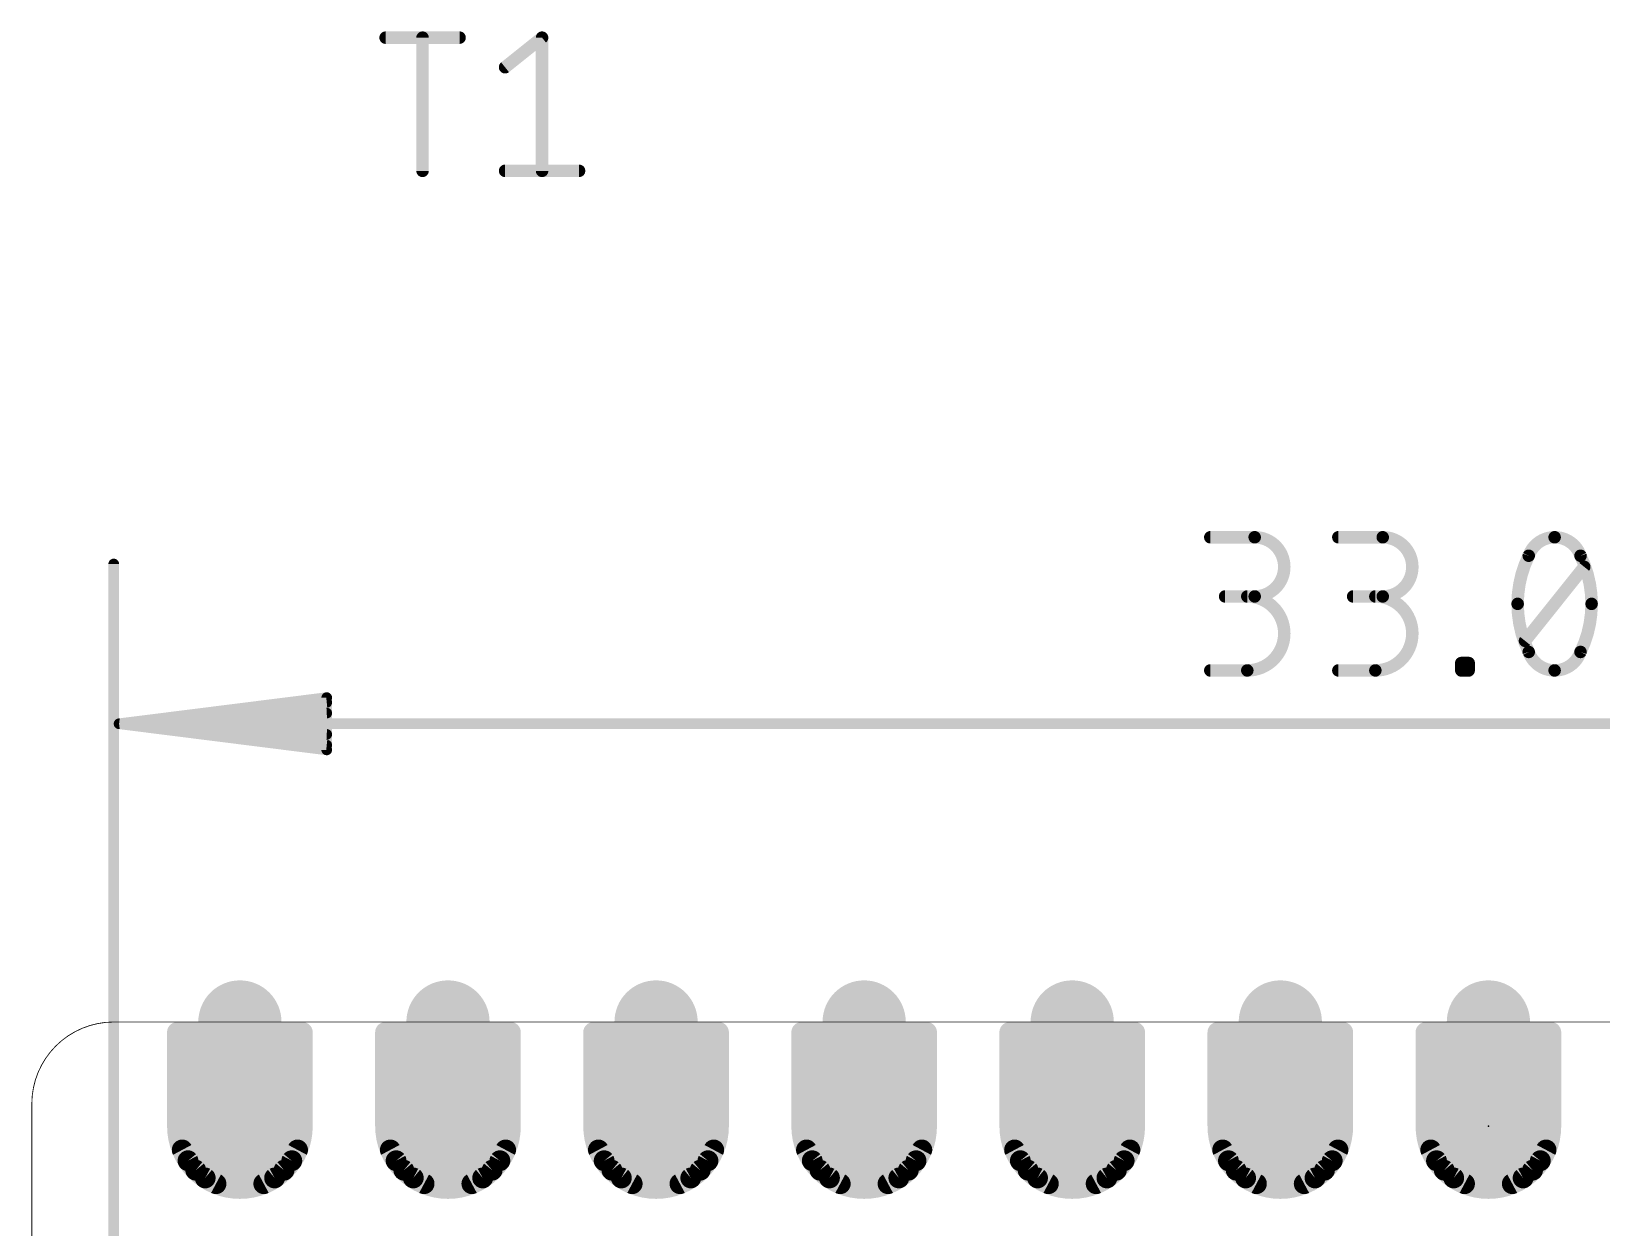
# Model space of a CAD drawing. Extents: x -7.5 to 35, y -0.5 to 35.
# Drawn here: x -0.01 to 19.16, y 20.35 to 34.95 of the extents above; entities that cross this region are included whole.
import ezdxf

# ---------------------------------------------------------------- set-up
doc = ezdxf.new("R2010")
doc.units = 0
for name, color, linetype in [('1', 22, 'CONTINUOUS'), ('17', 110, 'CONTINUOUS'), ('20', 31, 'CONTINUOUS'), ('21', 253, 'CONTINUOUS'), ('23', 53, 'CONTINUOUS')]:
    doc.layers.add(name, color=color, linetype=linetype)

# ---------------------------------------------------------------- blocks, each defined once
blk = doc.blocks.new('ROUNDP')
at = {"const_width": 0.5}
blk.add_lwpolyline([(0, -0.25, 1), (0, 0.25, 1), (0, -0.25)], format="xyb", dxfattribs=at)

msp = doc.modelspace()

# ---------------------------------------------------------------- linework, layer by layer
at = {"layer": '1'}
for points, const_width in [([(4.318, 34.8742), (5.2211, 34.8742)], 0.1524), ([(4.7696, 33.2486), (4.7696, 34.8742)], 0.1524), ([(5.7769, 34.513), (6.2285, 34.8742)], 0.1524), ([(6.2285, 34.8742), (6.2285, 33.2486)], 0.1524), ([(5.7769, 33.2486), (6.68, 33.2486)], 0.1524), ([(1.778, 22.733), (1.778, 21.59)], 0.254), ([(3.302, 22.733), (1.778, 22.733)], 0.254), ([(3.302, 21.59), (3.302, 22.733)], 0.254), ([(4.318, 22.733), (4.318, 21.59)], 0.254), ([(5.842, 22.733), (4.318, 22.733)], 0.254), ([(5.842, 21.59), (5.842, 22.733)], 0.254), ([(6.858, 22.733), (6.858, 21.59)], 0.254), ([(8.382, 22.733), (6.858, 22.733)], 0.254), ([(8.382, 21.59), (8.382, 22.733)], 0.254), ([(9.398, 22.733), (9.398, 21.59)], 0.254), ([(10.922, 22.733), (9.398, 22.733)], 0.254), ([(10.922, 21.59), (10.922, 22.733)], 0.254), ([(11.938, 22.733), (11.938, 21.59)], 0.254), ([(13.462, 22.733), (11.938, 22.733)], 0.254), ([(13.462, 21.59), (13.462, 22.733)], 0.254), ([(14.478, 22.733), (14.478, 21.59)], 0.254), ([(16.002, 22.733), (14.478, 22.733)], 0.254), ([(16.002, 21.59), (16.002, 22.733)], 0.254), ([(17.018, 22.733), (17.018, 21.59)], 0.254), ([(18.542, 22.733), (17.018, 22.733)], 0.254), ([(18.542, 21.59), (18.542, 22.733)], 0.254), ([(1.778, 22.606), (3.302, 22.606)], 0.254), ([(4.318, 22.606), (5.842, 22.606)], 0.254), ([(6.858, 22.606), (8.382, 22.606)], 0.254), ([(9.398, 22.606), (10.922, 22.606)], 0.254), ([(11.938, 22.606), (13.462, 22.606)], 0.254), ([(14.478, 22.606), (16.002, 22.606)], 0.254), ([(17.018, 22.606), (18.542, 22.606)], 0.254), ([(1.778, 22.352), (3.302, 22.352)], 0.254), ([(4.318, 22.352), (5.842, 22.352)], 0.254), ([(6.858, 22.352), (8.382, 22.352)], 0.254), ([(9.398, 22.352), (10.922, 22.352)], 0.254), ([(11.938, 22.352), (13.462, 22.352)], 0.254), ([(14.478, 22.352), (16.002, 22.352)], 0.254), ([(17.018, 22.352), (18.542, 22.352)], 0.254), ([(1.778, 22.098), (3.302, 22.098)], 0.254), ([(4.318, 22.098), (5.842, 22.098)], 0.254), ([(6.858, 22.098), (8.382, 22.098)], 0.254), ([(9.398, 22.098), (10.922, 22.098)], 0.254), ([(11.938, 22.098), (13.462, 22.098)], 0.254), ([(14.478, 22.098), (16.002, 22.098)], 0.254), ([(17.018, 22.098), (18.542, 22.098)], 0.254), ([(1.778, 21.844), (3.302, 21.844)], 0.254), ([(4.318, 21.844), (5.842, 21.844)], 0.254), ([(6.858, 21.844), (8.382, 21.844)], 0.254), ([(9.398, 21.844), (10.922, 21.844)], 0.254), ([(11.938, 21.844), (13.462, 21.844)], 0.254), ([(14.478, 21.844), (16.002, 21.844)], 0.254), ([(17.018, 21.844), (18.542, 21.844)], 0.254), ([(1.778, 21.59), (1.7926, 21.4413)], 0.254), ([(1.778, 21.59), (3.302, 21.59)], 0.254), ([(3.2874, 21.4413), (3.302, 21.59)], 0.254), ([(4.318, 21.59), (4.3326, 21.4413)], 0.254), ([(4.318, 21.59), (5.842, 21.59)], 0.254), ([(5.8274, 21.4413), (5.842, 21.59)], 0.254), ([(6.858, 21.59), (6.8726, 21.4413)], 0.254), ([(6.858, 21.59), (8.382, 21.59)], 0.254), ([(8.3674, 21.4413), (8.382, 21.59)], 0.254), ([(9.398, 21.59), (9.4126, 21.4413)], 0.254), ([(9.398, 21.59), (10.922, 21.59)], 0.254), ([(10.9074, 21.4413), (10.922, 21.59)], 0.254), ([(11.938, 21.59), (11.9526, 21.4413)], 0.254), ([(11.938, 21.59), (13.462, 21.59)], 0.254), ([(13.4474, 21.4413), (13.462, 21.59)], 0.254), ([(14.478, 21.59), (14.4926, 21.4413)], 0.254), ([(14.478, 21.59), (16.002, 21.59)], 0.254), ([(15.9874, 21.4413), (16.002, 21.59)], 0.254), ([(17.018, 21.59), (17.0326, 21.4413)], 0.254), ([(17.018, 21.59), (18.542, 21.59)], 0.254), ([(18.5274, 21.4413), (18.542, 21.59)], 0.254), ([(1.7926, 21.4413), (1.836, 21.2984)], 0.254), ([(3.244, 21.2984), (3.2874, 21.4413)], 0.254), ([(4.3326, 21.4413), (4.376, 21.2984)], 0.254), ([(5.784, 21.2984), (5.8274, 21.4413)], 0.254), ([(6.8726, 21.4413), (6.916, 21.2984)], 0.254), ([(8.324, 21.2984), (8.3674, 21.4413)], 0.254), ([(9.4126, 21.4413), (9.456, 21.2984)], 0.254), ([(10.864, 21.2984), (10.9074, 21.4413)], 0.254), ([(11.9526, 21.4413), (11.996, 21.2984)], 0.254), ([(13.404, 21.2984), (13.4474, 21.4413)], 0.254), ([(14.4926, 21.4413), (14.536, 21.2984)], 0.254), ([(15.944, 21.2984), (15.9874, 21.4413)], 0.254), ([(17.0326, 21.4413), (17.076, 21.2984)], 0.254), ([(18.484, 21.2984), (18.5274, 21.4413)], 0.254), ([(1.8246, 21.336), (3.2554, 21.336)], 0.254), ([(1.836, 21.2984), (1.9064, 21.1667)], 0.254), ([(1.9064, 21.1667), (2.0012, 21.0512)], 0.254), ([(3.0788, 21.0512), (3.1736, 21.1667)], 0.254), ([(3.1736, 21.1667), (3.244, 21.2984)], 0.254), ([(4.3646, 21.336), (5.7954, 21.336)], 0.254), ([(4.376, 21.2984), (4.4464, 21.1667)], 0.254), ([(4.4464, 21.1667), (4.5412, 21.0512)], 0.254), ([(5.6188, 21.0512), (5.7136, 21.1667)], 0.254), ([(5.7136, 21.1667), (5.784, 21.2984)], 0.254), ([(6.9046, 21.336), (8.3354, 21.336)], 0.254), ([(6.916, 21.2984), (6.9864, 21.1667)], 0.254), ([(6.9864, 21.1667), (7.0812, 21.0512)], 0.254), ([(8.1588, 21.0512), (8.2536, 21.1667)], 0.254), ([(8.2536, 21.1667), (8.324, 21.2984)], 0.254), ([(9.4446, 21.336), (10.8754, 21.336)], 0.254), ([(9.456, 21.2984), (9.5264, 21.1667)], 0.254), ([(9.5264, 21.1667), (9.6212, 21.0512)], 0.254), ([(10.6988, 21.0512), (10.7936, 21.1667)], 0.254), ([(10.7936, 21.1667), (10.864, 21.2984)], 0.254), ([(11.9846, 21.336), (13.4154, 21.336)], 0.254), ([(11.996, 21.2984), (12.0664, 21.1667)], 0.254), ([(12.0664, 21.1667), (12.1612, 21.0512)], 0.254), ([(13.2388, 21.0512), (13.3336, 21.1667)], 0.254), ([(13.3336, 21.1667), (13.404, 21.2984)], 0.254), ([(14.5246, 21.336), (15.9554, 21.336)], 0.254), ([(14.536, 21.2984), (14.6064, 21.1667)], 0.254), ([(14.6064, 21.1667), (14.7012, 21.0512)], 0.254), ([(15.7788, 21.0512), (15.8736, 21.1667)], 0.254), ([(15.8736, 21.1667), (15.944, 21.2984)], 0.254), ([(17.0646, 21.336), (18.4954, 21.336)], 0.254), ([(17.076, 21.2984), (17.1464, 21.1667)], 0.254), ([(17.1464, 21.1667), (17.2412, 21.0512)], 0.254), ([(18.3188, 21.0512), (18.4136, 21.1667)], 0.254), ([(18.4136, 21.1667), (18.484, 21.2984)], 0.254), ([(1.9759, 21.082), (3.1041, 21.082)], 0.254), ([(2.0012, 21.0512), (2.1167, 20.9564)], 0.254), ([(2.1167, 20.9564), (2.2484, 20.886)], 0.254), ([(2.8316, 20.886), (2.9633, 20.9564)], 0.254), ([(2.9633, 20.9564), (3.0788, 21.0512)], 0.254), ([(4.5159, 21.082), (5.6441, 21.082)], 0.254), ([(4.5412, 21.0512), (4.6567, 20.9564)], 0.254), ([(4.6567, 20.9564), (4.7884, 20.886)], 0.254), ([(5.3716, 20.886), (5.5033, 20.9564)], 0.254), ([(5.5033, 20.9564), (5.6188, 21.0512)], 0.254), ([(7.0559, 21.082), (8.1841, 21.082)], 0.254), ([(7.0812, 21.0512), (7.1967, 20.9564)], 0.254), ([(7.1967, 20.9564), (7.3284, 20.886)], 0.254), ([(7.9116, 20.886), (8.0433, 20.9564)], 0.254), ([(8.0433, 20.9564), (8.1588, 21.0512)], 0.254), ([(9.5959, 21.082), (10.7241, 21.082)], 0.254), ([(9.6212, 21.0512), (9.7367, 20.9564)], 0.254), ([(9.7367, 20.9564), (9.8684, 20.886)], 0.254), ([(10.4516, 20.886), (10.5833, 20.9564)], 0.254), ([(10.5833, 20.9564), (10.6988, 21.0512)], 0.254), ([(12.1359, 21.082), (13.2641, 21.082)], 0.254), ([(12.1612, 21.0512), (12.2767, 20.9564)], 0.254), ([(12.2767, 20.9564), (12.4084, 20.886)], 0.254), ([(12.9916, 20.886), (13.1233, 20.9564)], 0.254), ([(13.1233, 20.9564), (13.2388, 21.0512)], 0.254), ([(14.6759, 21.082), (15.8041, 21.082)], 0.254), ([(14.7012, 21.0512), (14.8167, 20.9564)], 0.254), ([(14.8167, 20.9564), (14.9484, 20.886)], 0.254), ([(15.5316, 20.886), (15.6633, 20.9564)], 0.254), ([(15.6633, 20.9564), (15.7788, 21.0512)], 0.254), ([(17.2159, 21.082), (18.3441, 21.082)], 0.254), ([(17.2412, 21.0512), (17.3567, 20.9564)], 0.254), ([(17.3567, 20.9564), (17.4884, 20.886)], 0.254), ([(18.0716, 20.886), (18.2033, 20.9564)], 0.254), ([(18.2033, 20.9564), (18.3188, 21.0512)], 0.254), ([(2.2484, 20.886), (2.3913, 20.8426)], 0.254), ([(2.3913, 20.8426), (2.54, 20.828)], 0.254), ([(2.54, 20.828), (2.6887, 20.8426)], 0.254), ([(2.6887, 20.8426), (2.8316, 20.886)], 0.254), ([(4.7884, 20.886), (4.9313, 20.8426)], 0.254), ([(4.9313, 20.8426), (5.08, 20.828)], 0.254), ([(5.08, 20.828), (5.2287, 20.8426)], 0.254), ([(5.2287, 20.8426), (5.3716, 20.886)], 0.254), ([(7.3284, 20.886), (7.4713, 20.8426)], 0.254), ([(7.4713, 20.8426), (7.62, 20.828)], 0.254), ([(7.62, 20.828), (7.7687, 20.8426)], 0.254), ([(7.7687, 20.8426), (7.9116, 20.886)], 0.254), ([(9.8684, 20.886), (10.0113, 20.8426)], 0.254), ([(10.0113, 20.8426), (10.16, 20.828)], 0.254), ([(10.16, 20.828), (10.3087, 20.8426)], 0.254), ([(10.3087, 20.8426), (10.4516, 20.886)], 0.254), ([(12.4084, 20.886), (12.5513, 20.8426)], 0.254), ([(12.5513, 20.8426), (12.7, 20.828)], 0.254), ([(12.7, 20.828), (12.8487, 20.8426)], 0.254), ([(12.8487, 20.8426), (12.9916, 20.886)], 0.254), ([(14.9484, 20.886), (15.0913, 20.8426)], 0.254), ([(15.0913, 20.8426), (15.24, 20.828)], 0.254), ([(15.24, 20.828), (15.3887, 20.8426)], 0.254), ([(15.3887, 20.8426), (15.5316, 20.886)], 0.254), ([(17.4884, 20.886), (17.6313, 20.8426)], 0.254), ([(17.6313, 20.8426), (17.78, 20.828)], 0.254), ([(17.78, 20.828), (17.9287, 20.8426)], 0.254), ([(17.9287, 20.8426), (18.0716, 20.886)], 0.254)]:
    msp.add_lwpolyline(points, dxfattribs=dict(at, const_width=const_width))
for points, const_width in [([(4.318, 34.9123, 1), (4.318, 34.8361)], 0.0762), ([(4.8077, 34.8742, 1), (4.7315, 34.8742)], 0.0762), ([(5.2211, 34.8361, 1), (5.2211, 34.9123)], 0.0762), ([(6.2666, 34.8742, 1), (6.1904, 34.8742)], 0.0762), ([(6.2523, 34.8444, 1), (6.2047, 34.904)], 0.0762), ([(5.7531, 34.5427, 1), (5.8007, 34.4832)], 0.0762), ([(4.7315, 33.2486, 1), (4.8077, 33.2486)], 0.0762), ([(5.7769, 33.2867, 1), (5.7769, 33.2105)], 0.0762), ([(6.1904, 33.2486, 1), (6.2666, 33.2486)], 0.0762), ([(6.68, 33.2105, 1), (6.68, 33.2867)], 0.0762), ([(1.8415, 22.733, 1), (1.7145, 22.733)], 0.127), ([(1.778, 22.7965, 1), (1.778, 22.6695)], 0.127), ([(3.3655, 22.733, 1), (3.2385, 22.733)], 0.127), ([(3.302, 22.6695, 1), (3.302, 22.7965)], 0.127), ([(4.3815, 22.733, 1), (4.2545, 22.733)], 0.127), ([(4.318, 22.7965, 1), (4.318, 22.6695)], 0.127), ([(5.9055, 22.733, 1), (5.7785, 22.733)], 0.127), ([(5.842, 22.6695, 1), (5.842, 22.7965)], 0.127), ([(6.9215, 22.733, 1), (6.7945, 22.733)], 0.127), ([(6.858, 22.7965, 1), (6.858, 22.6695)], 0.127), ([(8.4455, 22.733, 1), (8.3185, 22.733)], 0.127), ([(8.382, 22.6695, 1), (8.382, 22.7965)], 0.127), ([(9.4615, 22.733, 1), (9.3345, 22.733)], 0.127), ([(9.398, 22.7965, 1), (9.398, 22.6695)], 0.127), ([(10.9855, 22.733, 1), (10.8585, 22.733)], 0.127), ([(10.922, 22.6695, 1), (10.922, 22.7965)], 0.127), ([(12.0015, 22.733, 1), (11.8745, 22.733)], 0.127), ([(11.938, 22.7965, 1), (11.938, 22.6695)], 0.127), ([(13.5255, 22.733, 1), (13.3985, 22.733)], 0.127), ([(13.462, 22.6695, 1), (13.462, 22.7965)], 0.127), ([(14.5415, 22.733, 1), (14.4145, 22.733)], 0.127), ([(14.478, 22.7965, 1), (14.478, 22.6695)], 0.127), ([(16.0655, 22.733, 1), (15.9385, 22.733)], 0.127), ([(16.002, 22.6695, 1), (16.002, 22.7965)], 0.127), ([(17.0815, 22.733, 1), (16.9545, 22.733)], 0.127), ([(17.018, 22.7965, 1), (17.018, 22.6695)], 0.127), ([(18.6055, 22.733, 1), (18.4785, 22.733)], 0.127), ([(18.542, 22.6695, 1), (18.542, 22.7965)], 0.127), ([(1.778, 22.6695, 1), (1.778, 22.5425)], 0.127), ([(3.302, 22.5425, 1), (3.302, 22.6695)], 0.127), ([(4.318, 22.6695, 1), (4.318, 22.5425)], 0.127), ([(5.842, 22.5425, 1), (5.842, 22.6695)], 0.127), ([(6.858, 22.6695, 1), (6.858, 22.5425)], 0.127), ([(8.382, 22.5425, 1), (8.382, 22.6695)], 0.127), ([(9.398, 22.6695, 1), (9.398, 22.5425)], 0.127), ([(10.922, 22.5425, 1), (10.922, 22.6695)], 0.127), ([(11.938, 22.6695, 1), (11.938, 22.5425)], 0.127), ([(13.462, 22.5425, 1), (13.462, 22.6695)], 0.127), ([(14.478, 22.6695, 1), (14.478, 22.5425)], 0.127), ([(16.002, 22.5425, 1), (16.002, 22.6695)], 0.127), ([(17.018, 22.6695, 1), (17.018, 22.5425)], 0.127), ([(18.542, 22.5425, 1), (18.542, 22.6695)], 0.127), ([(1.778, 22.4155, 1), (1.778, 22.2885)], 0.127), ([(3.302, 22.2885, 1), (3.302, 22.4155)], 0.127), ([(4.318, 22.4155, 1), (4.318, 22.2885)], 0.127), ([(5.842, 22.2885, 1), (5.842, 22.4155)], 0.127), ([(6.858, 22.4155, 1), (6.858, 22.2885)], 0.127), ([(8.382, 22.2885, 1), (8.382, 22.4155)], 0.127), ([(9.398, 22.4155, 1), (9.398, 22.2885)], 0.127), ([(10.922, 22.2885, 1), (10.922, 22.4155)], 0.127), ([(11.938, 22.4155, 1), (11.938, 22.2885)], 0.127), ([(13.462, 22.2885, 1), (13.462, 22.4155)], 0.127), ([(14.478, 22.4155, 1), (14.478, 22.2885)], 0.127), ([(16.002, 22.2885, 1), (16.002, 22.4155)], 0.127), ([(17.018, 22.4155, 1), (17.018, 22.2885)], 0.127), ([(18.542, 22.2885, 1), (18.542, 22.4155)], 0.127), ([(1.778, 22.1615, 1), (1.778, 22.0345)], 0.127), ([(3.302, 22.0345, 1), (3.302, 22.1615)], 0.127), ([(4.318, 22.1615, 1), (4.318, 22.0345)], 0.127), ([(5.842, 22.0345, 1), (5.842, 22.1615)], 0.127), ([(6.858, 22.1615, 1), (6.858, 22.0345)], 0.127), ([(8.382, 22.0345, 1), (8.382, 22.1615)], 0.127), ([(9.398, 22.1615, 1), (9.398, 22.0345)], 0.127), ([(10.922, 22.0345, 1), (10.922, 22.1615)], 0.127), ([(11.938, 22.1615, 1), (11.938, 22.0345)], 0.127), ([(13.462, 22.0345, 1), (13.462, 22.1615)], 0.127), ([(14.478, 22.1615, 1), (14.478, 22.0345)], 0.127), ([(16.002, 22.0345, 1), (16.002, 22.1615)], 0.127), ([(17.018, 22.1615, 1), (17.018, 22.0345)], 0.127), ([(18.542, 22.0345, 1), (18.542, 22.1615)], 0.127), ([(1.778, 21.9075, 1), (1.778, 21.7805)], 0.127), ([(3.302, 21.7805, 1), (3.302, 21.9075)], 0.127), ([(4.318, 21.9075, 1), (4.318, 21.7805)], 0.127), ([(5.842, 21.7805, 1), (5.842, 21.9075)], 0.127), ([(6.858, 21.9075, 1), (6.858, 21.7805)], 0.127), ([(8.382, 21.7805, 1), (8.382, 21.9075)], 0.127), ([(9.398, 21.9075, 1), (9.398, 21.7805)], 0.127), ([(10.922, 21.7805, 1), (10.922, 21.9075)], 0.127), ([(11.938, 21.9075, 1), (11.938, 21.7805)], 0.127), ([(13.462, 21.7805, 1), (13.462, 21.9075)], 0.127), ([(14.478, 21.9075, 1), (14.478, 21.7805)], 0.127), ([(16.002, 21.7805, 1), (16.002, 21.9075)], 0.127), ([(17.018, 21.9075, 1), (17.018, 21.7805)], 0.127), ([(18.542, 21.7805, 1), (18.542, 21.9075)], 0.127), ([(1.8412, 21.5962, 1), (1.7148, 21.5838)], 0.127), ([(1.778, 21.6535, 1), (1.778, 21.5265)], 0.127), ([(3.3652, 21.5838, 1), (3.2388, 21.5962)], 0.127), ([(3.302, 21.5265, 1), (3.302, 21.6535)], 0.127), ([(4.3812, 21.5962, 1), (4.2548, 21.5838)], 0.127), ([(4.318, 21.6535, 1), (4.318, 21.5265)], 0.127), ([(5.9052, 21.5838, 1), (5.7788, 21.5962)], 0.127), ([(5.842, 21.5265, 1), (5.842, 21.6535)], 0.127), ([(6.9212, 21.5962, 1), (6.7948, 21.5838)], 0.127), ([(6.858, 21.6535, 1), (6.858, 21.5265)], 0.127), ([(8.4452, 21.5838, 1), (8.3188, 21.5962)], 0.127), ([(8.382, 21.5265, 1), (8.382, 21.6535)], 0.127), ([(9.4612, 21.5962, 1), (9.3348, 21.5838)], 0.127), ([(9.398, 21.6535, 1), (9.398, 21.5265)], 0.127), ([(10.9852, 21.5838, 1), (10.8588, 21.5962)], 0.127), ([(10.922, 21.5265, 1), (10.922, 21.6535)], 0.127), ([(12.0012, 21.5962, 1), (11.8748, 21.5838)], 0.127), ([(11.938, 21.6535, 1), (11.938, 21.5265)], 0.127), ([(13.5252, 21.5838, 1), (13.3988, 21.5962)], 0.127), ([(13.462, 21.5265, 1), (13.462, 21.6535)], 0.127), ([(14.5412, 21.5962, 1), (14.4148, 21.5838)], 0.127), ([(14.478, 21.6535, 1), (14.478, 21.5265)], 0.127), ([(16.0652, 21.5838, 1), (15.9388, 21.5962)], 0.127), ([(16.002, 21.5265, 1), (16.002, 21.6535)], 0.127), ([(17.0812, 21.5962, 1), (16.9548, 21.5838)], 0.127), ([(17.018, 21.6535, 1), (17.018, 21.5265)], 0.127), ([(18.6052, 21.5838, 1), (18.4788, 21.5962)], 0.127), ([(18.542, 21.5265, 1), (18.542, 21.6535)], 0.127), ([(1.7145, 21.59, 1), (1.8415, 21.59)], 0.127), ([(1.8534, 21.4598, 1), (1.7319, 21.4229)], 0.127), ([(1.7294, 21.4351, 1), (1.8558, 21.4476)], 0.127), ([(3.2242, 21.4476, 1), (3.3506, 21.4351)], 0.127), ([(3.3481, 21.4229, 1), (3.2266, 21.4598)], 0.127), ([(3.2385, 21.59, 1), (3.3655, 21.59)], 0.127), ([(4.2545, 21.59, 1), (4.3815, 21.59)], 0.127), ([(4.3934, 21.4598, 1), (4.2719, 21.4229)], 0.127), ([(4.2694, 21.4351, 1), (4.3958, 21.4476)], 0.127), ([(5.7642, 21.4476, 1), (5.8906, 21.4351)], 0.127), ([(5.8881, 21.4229, 1), (5.7666, 21.4598)], 0.127), ([(5.7785, 21.59, 1), (5.9055, 21.59)], 0.127), ([(6.7945, 21.59, 1), (6.9215, 21.59)], 0.127), ([(6.9334, 21.4598, 1), (6.8119, 21.4229)], 0.127), ([(6.8094, 21.4351, 1), (6.9358, 21.4476)], 0.127), ([(8.3042, 21.4476, 1), (8.4306, 21.4351)], 0.127), ([(8.4281, 21.4229, 1), (8.3066, 21.4598)], 0.127), ([(8.3185, 21.59, 1), (8.4455, 21.59)], 0.127), ([(9.3345, 21.59, 1), (9.4615, 21.59)], 0.127), ([(9.4734, 21.4598, 1), (9.3519, 21.4229)], 0.127), ([(9.3494, 21.4351, 1), (9.4758, 21.4476)], 0.127), ([(10.8442, 21.4476, 1), (10.9706, 21.4351)], 0.127), ([(10.9681, 21.4229, 1), (10.8466, 21.4598)], 0.127), ([(10.8585, 21.59, 1), (10.9855, 21.59)], 0.127), ([(11.8745, 21.59, 1), (12.0015, 21.59)], 0.127), ([(12.0134, 21.4598, 1), (11.8919, 21.4229)], 0.127), ([(11.8894, 21.4351, 1), (12.0158, 21.4476)], 0.127), ([(13.3842, 21.4476, 1), (13.5106, 21.4351)], 0.127), ([(13.5081, 21.4229, 1), (13.3866, 21.4598)], 0.127), ([(13.3985, 21.59, 1), (13.5255, 21.59)], 0.127), ([(14.4145, 21.59, 1), (14.5415, 21.59)], 0.127), ([(14.5534, 21.4598, 1), (14.4319, 21.4229)], 0.127), ([(14.4294, 21.4351, 1), (14.5558, 21.4476)], 0.127), ([(15.9242, 21.4476, 1), (16.0506, 21.4351)], 0.127), ([(16.0481, 21.4229, 1), (15.9266, 21.4598)], 0.127), ([(15.9385, 21.59, 1), (16.0655, 21.59)], 0.127), ([(16.9545, 21.59, 1), (17.0815, 21.59)], 0.127), ([(17.0934, 21.4598, 1), (16.9719, 21.4229)], 0.127), ([(16.9694, 21.4351, 1), (17.0958, 21.4476)], 0.127), ([(18.4642, 21.4476, 1), (18.5906, 21.4351)], 0.127), ([(18.5881, 21.4229, 1), (18.4666, 21.4598)], 0.127), ([(18.4785, 21.59, 1), (18.6055, 21.59)], 0.127), ([(1.8246, 21.3995, 1), (1.8246, 21.2725)], 0.127), ([(1.892, 21.3283, 1), (1.78, 21.2685)], 0.127), ([(1.7752, 21.28, 1), (1.8968, 21.3168)], 0.127), ([(1.9555, 21.2069, 1), (1.8573, 21.1264)], 0.127), ([(3.2227, 21.1264, 1), (3.1245, 21.2069)], 0.127), ([(3.1832, 21.3168, 1), (3.3048, 21.28)], 0.127), ([(3.3, 21.2685, 1), (3.188, 21.3283)], 0.127), ([(3.2554, 21.2725, 1), (3.2554, 21.3995)], 0.127), ([(4.3646, 21.3995, 1), (4.3646, 21.2725)], 0.127), ([(4.432, 21.3283, 1), (4.32, 21.2685)], 0.127), ([(4.3152, 21.28, 1), (4.4368, 21.3168)], 0.127), ([(4.4955, 21.2069, 1), (4.3973, 21.1264)], 0.127), ([(5.7627, 21.1264, 1), (5.6645, 21.2069)], 0.127), ([(5.7232, 21.3168, 1), (5.8448, 21.28)], 0.127), ([(5.84, 21.2685, 1), (5.728, 21.3283)], 0.127), ([(5.7954, 21.2725, 1), (5.7954, 21.3995)], 0.127), ([(6.9046, 21.3995, 1), (6.9046, 21.2725)], 0.127), ([(6.972, 21.3283, 1), (6.86, 21.2685)], 0.127), ([(6.8552, 21.28, 1), (6.9768, 21.3168)], 0.127), ([(7.0355, 21.2069, 1), (6.9373, 21.1264)], 0.127), ([(8.3027, 21.1264, 1), (8.2045, 21.2069)], 0.127), ([(8.2632, 21.3168, 1), (8.3848, 21.28)], 0.127), ([(8.38, 21.2685, 1), (8.268, 21.3283)], 0.127), ([(8.3354, 21.2725, 1), (8.3354, 21.3995)], 0.127), ([(9.4446, 21.3995, 1), (9.4446, 21.2725)], 0.127), ([(9.512, 21.3283, 1), (9.4, 21.2685)], 0.127), ([(9.3952, 21.28, 1), (9.5168, 21.3168)], 0.127), ([(9.5755, 21.2069, 1), (9.4773, 21.1264)], 0.127), ([(10.8427, 21.1264, 1), (10.7445, 21.2069)], 0.127), ([(10.8032, 21.3168, 1), (10.9248, 21.28)], 0.127), ([(10.92, 21.2685, 1), (10.808, 21.3283)], 0.127), ([(10.8754, 21.2725, 1), (10.8754, 21.3995)], 0.127), ([(11.9846, 21.3995, 1), (11.9846, 21.2725)], 0.127), ([(12.052, 21.3283, 1), (11.94, 21.2685)], 0.127), ([(11.9352, 21.28, 1), (12.0568, 21.3168)], 0.127), ([(12.1155, 21.2069, 1), (12.0173, 21.1264)], 0.127), ([(13.3827, 21.1264, 1), (13.2845, 21.2069)], 0.127), ([(13.3432, 21.3168, 1), (13.4648, 21.28)], 0.127), ([(13.46, 21.2685, 1), (13.348, 21.3283)], 0.127), ([(13.4154, 21.2725, 1), (13.4154, 21.3995)], 0.127), ([(14.5246, 21.3995, 1), (14.5246, 21.2725)], 0.127), ([(14.592, 21.3283, 1), (14.48, 21.2685)], 0.127), ([(14.4752, 21.28, 1), (14.5968, 21.3168)], 0.127), ([(14.6555, 21.2069, 1), (14.5573, 21.1264)], 0.127), ([(15.9227, 21.1264, 1), (15.8245, 21.2069)], 0.127), ([(15.8832, 21.3168, 1), (16.0048, 21.28)], 0.127), ([(16, 21.2685, 1), (15.888, 21.3283)], 0.127), ([(15.9554, 21.2725, 1), (15.9554, 21.3995)], 0.127), ([(17.0646, 21.3995, 1), (17.0646, 21.2725)], 0.127), ([(17.132, 21.3283, 1), (17.02, 21.2685)], 0.127), ([(17.0152, 21.28, 1), (17.1368, 21.3168)], 0.127), ([(17.1955, 21.2069, 1), (17.0973, 21.1264)], 0.127), ([(18.4627, 21.1264, 1), (18.3645, 21.2069)], 0.127), ([(18.4232, 21.3168, 1), (18.5448, 21.28)], 0.127), ([(18.54, 21.2685, 1), (18.428, 21.3283)], 0.127), ([(18.4954, 21.2725, 1), (18.4954, 21.3995)], 0.127), ([(1.8504, 21.1367, 1), (1.9624, 21.1966)], 0.127), ([(1.9759, 21.1455, 1), (1.9759, 21.0185)], 0.127), ([(2.0415, 21.1003, 1), (1.9609, 21.0021)], 0.127), ([(1.9521, 21.0109, 1), (2.0503, 21.0915)], 0.127), ([(2.1466, 21.0124, 1), (2.0867, 20.9004)], 0.127), ([(2.9933, 20.9004, 1), (2.9334, 21.0124)], 0.127), ([(3.0297, 21.0915, 1), (3.1279, 21.0109)], 0.127), ([(3.1191, 21.0021, 1), (3.0385, 21.1003)], 0.127), ([(3.1041, 21.0185, 1), (3.1041, 21.1455)], 0.127), ([(3.1176, 21.1966, 1), (3.2296, 21.1367)], 0.127), ([(4.3904, 21.1367, 1), (4.5024, 21.1966)], 0.127), ([(4.5159, 21.1455, 1), (4.5159, 21.0185)], 0.127), ([(4.5815, 21.1003, 1), (4.5009, 21.0021)], 0.127), ([(4.4921, 21.0109, 1), (4.5903, 21.0915)], 0.127), ([(4.6866, 21.0124, 1), (4.6267, 20.9004)], 0.127), ([(5.5333, 20.9004, 1), (5.4734, 21.0124)], 0.127), ([(5.5697, 21.0915, 1), (5.6679, 21.0109)], 0.127), ([(5.6591, 21.0021, 1), (5.5785, 21.1003)], 0.127), ([(5.6441, 21.0185, 1), (5.6441, 21.1455)], 0.127), ([(5.6576, 21.1966, 1), (5.7696, 21.1367)], 0.127), ([(6.9304, 21.1367, 1), (7.0424, 21.1966)], 0.127), ([(7.0559, 21.1455, 1), (7.0559, 21.0185)], 0.127), ([(7.1215, 21.1003, 1), (7.0409, 21.0021)], 0.127), ([(7.0321, 21.0109, 1), (7.1303, 21.0915)], 0.127), ([(7.2266, 21.0124, 1), (7.1667, 20.9004)], 0.127), ([(8.0733, 20.9004, 1), (8.0134, 21.0124)], 0.127), ([(8.1097, 21.0915, 1), (8.2079, 21.0109)], 0.127), ([(8.1991, 21.0021, 1), (8.1185, 21.1003)], 0.127), ([(8.1841, 21.0185, 1), (8.1841, 21.1455)], 0.127), ([(8.1976, 21.1966, 1), (8.3096, 21.1367)], 0.127), ([(9.4704, 21.1367, 1), (9.5824, 21.1966)], 0.127), ([(9.5959, 21.1455, 1), (9.5959, 21.0185)], 0.127), ([(9.6615, 21.1003, 1), (9.5809, 21.0021)], 0.127), ([(9.5721, 21.0109, 1), (9.6703, 21.0915)], 0.127), ([(9.7666, 21.0124, 1), (9.7067, 20.9004)], 0.127), ([(10.6133, 20.9004, 1), (10.5534, 21.0124)], 0.127), ([(10.6497, 21.0915, 1), (10.7479, 21.0109)], 0.127), ([(10.7391, 21.0021, 1), (10.6585, 21.1003)], 0.127), ([(10.7241, 21.0185, 1), (10.7241, 21.1455)], 0.127), ([(10.7376, 21.1966, 1), (10.8496, 21.1367)], 0.127), ([(12.0104, 21.1367, 1), (12.1224, 21.1966)], 0.127), ([(12.1359, 21.1455, 1), (12.1359, 21.0185)], 0.127), ([(12.2015, 21.1003, 1), (12.1209, 21.0021)], 0.127), ([(12.1121, 21.0109, 1), (12.2103, 21.0915)], 0.127), ([(12.3066, 21.0124, 1), (12.2467, 20.9004)], 0.127), ([(13.1533, 20.9004, 1), (13.0934, 21.0124)], 0.127), ([(13.1897, 21.0915, 1), (13.2879, 21.0109)], 0.127), ([(13.2791, 21.0021, 1), (13.1985, 21.1003)], 0.127), ([(13.2641, 21.0185, 1), (13.2641, 21.1455)], 0.127), ([(13.2776, 21.1966, 1), (13.3896, 21.1367)], 0.127), ([(14.5504, 21.1367, 1), (14.6624, 21.1966)], 0.127), ([(14.6759, 21.1455, 1), (14.6759, 21.0185)], 0.127), ([(14.7415, 21.1003, 1), (14.6609, 21.0021)], 0.127), ([(14.6521, 21.0109, 1), (14.7503, 21.0915)], 0.127), ([(14.8466, 21.0124, 1), (14.7867, 20.9004)], 0.127), ([(15.6933, 20.9004, 1), (15.6334, 21.0124)], 0.127), ([(15.7297, 21.0915, 1), (15.8279, 21.0109)], 0.127), ([(15.8191, 21.0021, 1), (15.7385, 21.1003)], 0.127), ([(15.8041, 21.0185, 1), (15.8041, 21.1455)], 0.127), ([(15.8176, 21.1966, 1), (15.9296, 21.1367)], 0.127), ([(17.0904, 21.1367, 1), (17.2024, 21.1966)], 0.127), ([(17.2159, 21.1455, 1), (17.2159, 21.0185)], 0.127), ([(17.2815, 21.1003, 1), (17.2009, 21.0021)], 0.127), ([(17.1921, 21.0109, 1), (17.2903, 21.0915)], 0.127), ([(17.3866, 21.0124, 1), (17.3267, 20.9004)], 0.127), ([(18.2333, 20.9004, 1), (18.1734, 21.0124)], 0.127), ([(18.2697, 21.0915, 1), (18.3679, 21.0109)], 0.127), ([(18.3591, 21.0021, 1), (18.2785, 21.1003)], 0.127), ([(18.3441, 21.0185, 1), (18.3441, 21.1455)], 0.127), ([(18.3576, 21.1966, 1), (18.4696, 21.1367)], 0.127), ([(2.0764, 20.9073, 1), (2.1569, 21.0055)], 0.127), ([(2.2668, 20.9468, 1), (2.23, 20.8252)], 0.127), ([(2.2185, 20.83, 1), (2.2783, 20.942)], 0.127), ([(2.3976, 20.9058, 1), (2.3851, 20.7794)], 0.127), ([(2.3729, 20.7819, 1), (2.4098, 20.9034)], 0.127), ([(2.5338, 20.8912, 1), (2.5462, 20.7648)], 0.127), ([(2.5338, 20.7648, 1), (2.5462, 20.8912)], 0.127), ([(2.6702, 20.9034, 1), (2.7071, 20.7819)], 0.127), ([(2.6949, 20.7794, 1), (2.6824, 20.9058)], 0.127), ([(2.8017, 20.942, 1), (2.8615, 20.83)], 0.127), ([(2.85, 20.8252, 1), (2.8132, 20.9468)], 0.127), ([(2.9231, 21.0055, 1), (3.0036, 20.9073)], 0.127), ([(4.6164, 20.9073, 1), (4.6969, 21.0055)], 0.127), ([(4.8068, 20.9468, 1), (4.77, 20.8252)], 0.127), ([(4.7585, 20.83, 1), (4.8183, 20.942)], 0.127), ([(4.9376, 20.9058, 1), (4.9251, 20.7794)], 0.127), ([(4.9129, 20.7819, 1), (4.9498, 20.9034)], 0.127), ([(5.0738, 20.8912, 1), (5.0862, 20.7648)], 0.127), ([(5.0738, 20.7648, 1), (5.0862, 20.8912)], 0.127), ([(5.2102, 20.9034, 1), (5.2471, 20.7819)], 0.127), ([(5.2349, 20.7794, 1), (5.2224, 20.9058)], 0.127), ([(5.3417, 20.942, 1), (5.4015, 20.83)], 0.127), ([(5.39, 20.8252, 1), (5.3532, 20.9468)], 0.127), ([(5.4631, 21.0055, 1), (5.5436, 20.9073)], 0.127), ([(7.1564, 20.9073, 1), (7.2369, 21.0055)], 0.127), ([(7.3468, 20.9468, 1), (7.31, 20.8252)], 0.127), ([(7.2985, 20.83, 1), (7.3583, 20.942)], 0.127), ([(7.4776, 20.9058, 1), (7.4651, 20.7794)], 0.127), ([(7.4529, 20.7819, 1), (7.4898, 20.9034)], 0.127), ([(7.6138, 20.8912, 1), (7.6262, 20.7648)], 0.127), ([(7.6138, 20.7648, 1), (7.6262, 20.8912)], 0.127), ([(7.7502, 20.9034, 1), (7.7871, 20.7819)], 0.127), ([(7.7749, 20.7794, 1), (7.7624, 20.9058)], 0.127), ([(7.8817, 20.942, 1), (7.9415, 20.83)], 0.127), ([(7.93, 20.8252, 1), (7.8932, 20.9468)], 0.127), ([(8.0031, 21.0055, 1), (8.0836, 20.9073)], 0.127), ([(9.6964, 20.9073, 1), (9.7769, 21.0055)], 0.127), ([(9.8868, 20.9468, 1), (9.85, 20.8252)], 0.127), ([(9.8385, 20.83, 1), (9.8983, 20.942)], 0.127), ([(10.0176, 20.9058, 1), (10.0051, 20.7794)], 0.127), ([(9.9929, 20.7819, 1), (10.0298, 20.9034)], 0.127), ([(10.1538, 20.8912, 1), (10.1662, 20.7648)], 0.127), ([(10.1538, 20.7648, 1), (10.1662, 20.8912)], 0.127), ([(10.2902, 20.9034, 1), (10.3271, 20.7819)], 0.127), ([(10.3149, 20.7794, 1), (10.3024, 20.9058)], 0.127), ([(10.4217, 20.942, 1), (10.4815, 20.83)], 0.127), ([(10.47, 20.8252, 1), (10.4332, 20.9468)], 0.127), ([(10.5431, 21.0055, 1), (10.6236, 20.9073)], 0.127), ([(12.2364, 20.9073, 1), (12.3169, 21.0055)], 0.127), ([(12.4268, 20.9468, 1), (12.39, 20.8252)], 0.127), ([(12.3785, 20.83, 1), (12.4383, 20.942)], 0.127), ([(12.5576, 20.9058, 1), (12.5451, 20.7794)], 0.127), ([(12.5329, 20.7819, 1), (12.5698, 20.9034)], 0.127), ([(12.6938, 20.8912, 1), (12.7062, 20.7648)], 0.127), ([(12.6938, 20.7648, 1), (12.7062, 20.8912)], 0.127), ([(12.8302, 20.9034, 1), (12.8671, 20.7819)], 0.127), ([(12.8549, 20.7794, 1), (12.8424, 20.9058)], 0.127), ([(12.9617, 20.942, 1), (13.0215, 20.83)], 0.127), ([(13.01, 20.8252, 1), (12.9732, 20.9468)], 0.127), ([(13.0831, 21.0055, 1), (13.1636, 20.9073)], 0.127), ([(14.7764, 20.9073, 1), (14.8569, 21.0055)], 0.127), ([(14.9668, 20.9468, 1), (14.93, 20.8252)], 0.127), ([(14.9185, 20.83, 1), (14.9783, 20.942)], 0.127), ([(15.0976, 20.9058, 1), (15.0851, 20.7794)], 0.127), ([(15.0729, 20.7819, 1), (15.1098, 20.9034)], 0.127), ([(15.2338, 20.8912, 1), (15.2462, 20.7648)], 0.127), ([(15.2338, 20.7648, 1), (15.2462, 20.8912)], 0.127), ([(15.3702, 20.9034, 1), (15.4071, 20.7819)], 0.127), ([(15.3949, 20.7794, 1), (15.3824, 20.9058)], 0.127), ([(15.5017, 20.942, 1), (15.5615, 20.83)], 0.127), ([(15.55, 20.8252, 1), (15.5132, 20.9468)], 0.127), ([(15.6231, 21.0055, 1), (15.7036, 20.9073)], 0.127), ([(17.3164, 20.9073, 1), (17.3969, 21.0055)], 0.127), ([(17.5068, 20.9468, 1), (17.47, 20.8252)], 0.127), ([(17.4585, 20.83, 1), (17.5183, 20.942)], 0.127), ([(17.6376, 20.9058, 1), (17.6251, 20.7794)], 0.127), ([(17.6129, 20.7819, 1), (17.6498, 20.9034)], 0.127), ([(17.7738, 20.8912, 1), (17.7862, 20.7648)], 0.127), ([(17.7738, 20.7648, 1), (17.7862, 20.8912)], 0.127), ([(17.9102, 20.9034, 1), (17.9471, 20.7819)], 0.127), ([(17.9349, 20.7794, 1), (17.9224, 20.9058)], 0.127), ([(18.0417, 20.942, 1), (18.1015, 20.83)], 0.127), ([(18.09, 20.8252, 1), (18.0532, 20.9468)], 0.127), ([(18.1631, 21.0055, 1), (18.2436, 20.9073)], 0.127)]:
    msp.add_lwpolyline(points, format="xyb", dxfattribs=dict(at, const_width=const_width))
at = {"layer": '20'}
for points, const_width in [([(1, 22.86, 0.4142), (0, 21.86)], 0.01), ([(1, 22.8625, 1), (1, 22.8575)], 0.005), ([(1, 22.8575, 1), (1, 22.8625)], 0.005), ([(0.0025, 21.86, 1), (-0.0025, 21.86)], 0.005), ([(-0.0025, 21.86, 1), (0.0025, 21.86)], 0.005)]:
    msp.add_lwpolyline(points, format="xyb", dxfattribs=dict(at, const_width=const_width))
at = {"layer": '20', "const_width": 0.01}
for points in [[(1, 22.86), (34, 22.86)], [(0, 2), (0, 21.86)]]:
    msp.add_lwpolyline(points, dxfattribs=at)
at = {"layer": '21'}
for points, const_width in [([(14.3852, 28.7763), (14.9271, 28.7763)], 0.1524), ([(15.9483, 28.7763), (16.4902, 28.7763)], 0.1524), ([(1, 12), (1, 28.45)], 0.13), ([(18.227, 27.5119), (18.9495, 28.4151)], 0.1524), ([(14.9271, 28.0538), (14.5658, 28.0538)], 0.1524), ([(16.4902, 28.0538), (16.1289, 28.0538)], 0.1524), ([(14.3852, 27.1507), (14.8368, 27.1507)], 0.1524), ([(15.9483, 27.1507), (16.3999, 27.1507)], 0.1524), ([(17.4489, 27.1507), (17.4489, 27.241)], 0.1524), ([(17.4489, 27.241), (17.5392, 27.241)], 0.1524), ([(17.5392, 27.1507), (17.4489, 27.1507)], 0.1524), ([(17.5392, 27.241), (17.5392, 27.1507)], 0.1524), ([(1.065, 26.5), (3.6, 26.8192)], 0.13), ([(3.6, 26.8192), (3.6, 26.1808)], 0.13), ([(1.065, 26.5), (3.6, 26.76)], 0.13), ([(1.065, 26.5), (3.6, 26.63)], 0.13), ([(1.065, 26.5), (33.935, 26.5)], 0.13), ([(3.6, 26.1808), (1.065, 26.5)], 0.13), ([(3.6, 26.37), (1.065, 26.5)], 0.13), ([(3.6, 26.24), (1.065, 26.5)], 0.13)]:
    msp.add_lwpolyline(points, dxfattribs=dict(at, const_width=const_width))
for points, const_width in [([(14.3852, 28.8144, 1), (14.3852, 28.7382)], 0.0762), ([(14.9271, 28.0538, 1), (14.9271, 28.7763)], 0.1524), ([(14.9271, 28.8144, 1), (14.9271, 28.7382)], 0.0762), ([(14.9271, 28.7382, 1), (14.9271, 28.8144)], 0.0762), ([(15.9483, 28.8144, 1), (15.9483, 28.7382)], 0.0762), ([(16.4902, 28.0538, 1), (16.4902, 28.7763)], 0.1524), ([(16.4902, 28.8144, 1), (16.4902, 28.7382)], 0.0762), ([(16.4902, 28.7382, 1), (16.4902, 28.8144)], 0.0762), ([(18.5882, 28.7763, 0.3205), (18.2722, 28.5505)], 0.1524), ([(18.9043, 28.5505, 0.3205), (18.5882, 28.7763)], 0.1524), ([(18.5882, 28.8144, 1), (18.5882, 28.7382)], 0.0762), ([(18.5882, 28.7382, 1), (18.5882, 28.8144)], 0.0762), ([(18.2722, 28.5505, 0.1139), (18.1367, 27.9635)], 0.1524), ([(18.2361, 28.5629, 1), (18.3082, 28.5382)], 0.0762), ([(18.3064, 28.5338, 1), (18.2379, 28.5672)], 0.0762), ([(19.0398, 27.9635, 0.1139), (18.9043, 28.5505)], 0.1524), ([(18.9386, 28.5672, 1), (18.8701, 28.5338)], 0.0762), ([(18.8683, 28.5382, 1), (18.9404, 28.5629)], 0.0762), ([(1.0325, 28.45, 1), (0.9675, 28.45)], 0.065), ([(18.9792, 28.3913, 1), (18.9197, 28.4389)], 0.0762), ([(14.5658, 28.0919, 1), (14.5658, 28.0157)], 0.0762), ([(14.8368, 27.1507, 1), (14.8368, 28.0538)], 0.1524), ([(14.8368, 28.0919, 1), (14.8368, 28.0157)], 0.0762), ([(14.9271, 28.0919, 1), (14.9271, 28.0157)], 0.0762), ([(14.9271, 28.0157, 1), (14.9271, 28.0919)], 0.0762), ([(16.1289, 28.0919, 1), (16.1289, 28.0157)], 0.0762), ([(16.3999, 27.1507, 1), (16.3999, 28.0538)], 0.1524), ([(16.3999, 28.0919, 1), (16.3999, 28.0157)], 0.0762), ([(16.4902, 28.0919, 1), (16.4902, 28.0157)], 0.0762), ([(16.4902, 28.0157, 1), (16.4902, 28.0919)], 0.0762), ([(18.1367, 27.9635, 0.1139), (18.2722, 27.3765)], 0.1524), ([(18.1748, 27.9635, 1), (18.0986, 27.9635)], 0.0762), ([(18.0986, 27.9635, 1), (18.1748, 27.9635)], 0.0762), ([(18.9043, 27.3765, 0.1139), (19.0398, 27.9635)], 0.1524), ([(19.0779, 27.9635, 1), (19.0017, 27.9635)], 0.0762), ([(19.0017, 27.9635, 1), (19.0779, 27.9635)], 0.0762), ([(18.1972, 27.5357, 1), (18.2568, 27.4881)], 0.0762), ([(18.3082, 27.3888, 1), (18.2361, 27.3641)], 0.0762), ([(18.2722, 27.3765, 0.3205), (18.5882, 27.1507)], 0.1524), ([(18.2379, 27.3598, 1), (18.3064, 27.3932)], 0.0762), ([(18.5882, 27.1507, 0.3205), (18.9043, 27.3765)], 0.1524), ([(18.8701, 27.3932, 1), (18.9386, 27.3598)], 0.0762), ([(18.9404, 27.3641, 1), (18.8683, 27.3888)], 0.0762), ([(14.3852, 27.1888, 1), (14.3852, 27.1126)], 0.0762), ([(14.8368, 27.1888, 1), (14.8368, 27.1126)], 0.0762), ([(14.8368, 27.1126, 1), (14.8368, 27.1888)], 0.0762), ([(15.9483, 27.1888, 1), (15.9483, 27.1126)], 0.0762), ([(16.3999, 27.1888, 1), (16.3999, 27.1126)], 0.0762), ([(16.3999, 27.1126, 1), (16.3999, 27.1888)], 0.0762), ([(17.487, 27.241, 1), (17.4108, 27.241)], 0.0762), ([(17.4489, 27.2791, 1), (17.4489, 27.2029)], 0.0762), ([(17.4489, 27.1888, 1), (17.4489, 27.1126)], 0.0762), ([(17.5773, 27.241, 1), (17.5011, 27.241)], 0.0762), ([(17.5392, 27.2029, 1), (17.5392, 27.2791)], 0.0762), ([(17.5392, 27.1126, 1), (17.5392, 27.1888)], 0.0762), ([(18.5882, 27.1888, 1), (18.5882, 27.1126)], 0.0762), ([(18.5882, 27.1126, 1), (18.5882, 27.1888)], 0.0762), ([(17.4108, 27.1507, 1), (17.487, 27.1507)], 0.0762), ([(17.5011, 27.1507, 1), (17.5773, 27.1507)], 0.0762), ([(3.6325, 26.8192, 1), (3.5675, 26.8192)], 0.065), ([(3.6041, 26.787, 1), (3.5959, 26.8515)], 0.065), ([(3.6033, 26.7277, 1), (3.5967, 26.7923)], 0.065), ([(3.6017, 26.5975, 1), (3.5983, 26.6625)], 0.065), ([(1.065, 26.5325, 1), (1.065, 26.4675)], 0.065), ([(1.0691, 26.5322, 1), (1.0609, 26.4678)], 0.065), ([(1.0633, 26.5325, 1), (1.0667, 26.4675)], 0.065), ([(1.0667, 26.5325, 1), (1.0633, 26.4675)], 0.065), ([(1.0683, 26.5323, 1), (1.0617, 26.4677)], 0.065), ([(1.0617, 26.5323, 1), (1.0683, 26.4677)], 0.065), ([(1.0609, 26.5322, 1), (1.0691, 26.4678)], 0.065), ([(3.5967, 26.2077, 1), (3.6033, 26.2723)], 0.065), ([(3.5983, 26.3375, 1), (3.6017, 26.4025)], 0.065), ([(3.5675, 26.1808, 1), (3.6325, 26.1808)], 0.065), ([(3.5959, 26.1485, 1), (3.6041, 26.213)], 0.065)]:
    msp.add_lwpolyline(points, format="xyb", dxfattribs=dict(at, const_width=const_width))
at = {"layer": '23'}
msp.add_point((17.78, 21.59), dxfattribs=at)

# ---------------------------------------------------------------- block references
at = {"layer": '17', "rotation": 90}
for p, xscale, yscale in [((2.54, 22.86), 1.016, 1.016), ((5.08, 22.86), 1.016, 1.016), ((7.62, 22.86), 1.016, 1.016), ((10.16, 22.86), 1.016, 1.016), ((12.7, 22.86), 1.016, 1.016), ((15.24, 22.86), 1.016, 1.016), ((17.78, 22.86), 1.016, 1.016), ((2.54, 21.59), 1.778, 1.778), ((5.08, 21.59), 1.778, 1.778), ((7.62, 21.59), 1.778, 1.778), ((10.16, 21.59), 1.778, 1.778), ((12.7, 21.59), 1.778, 1.778), ((15.24, 21.59), 1.778, 1.778), ((17.78, 21.59), 1.778, 1.778)]:
    msp.add_blockref('ROUNDP', p, dxfattribs=dict(at, xscale=xscale, yscale=yscale))

doc.saveas('drawing.dxf')
